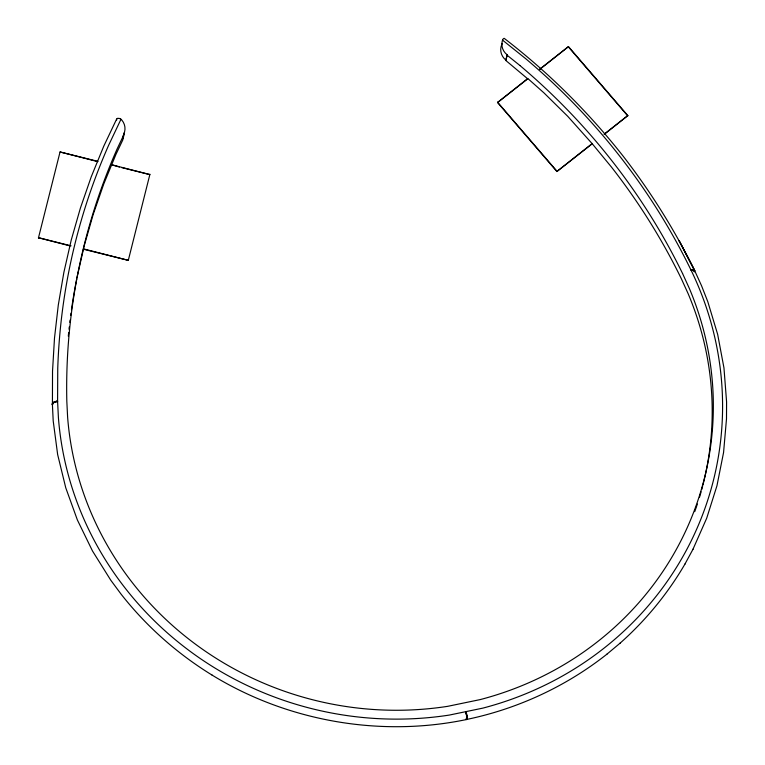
<?xml version="1.0" encoding="UTF-8"?>
<svg xmlns="http://www.w3.org/2000/svg" width="765" height="765" viewBox="0 0 765 765"><rect width="100%" height="100%" fill="white"/><g stroke="black" fill="none" stroke-linecap="round" stroke-linejoin="round"><path stroke-width="1.15" d="M57.585 400.965L53.168 402.629L52.383 403.671L52.422 404.637L53.407 402.457L57.595 401.405L53.971 402.352L52.383 404.111L53.206 420.941L57.652 454.592L65.771 487.841L77.389 519.99L92.498 550.991L110.791 580.243L121.176 594.262C146.354 626.334 177.327 653.75 212.068 675.084L212.115 675.113M56.275 401.281L53.407 402.457L52.374 404.465L52.383 403.671M465.837 719.454C468.247 718.861 466.325 714.558 466.411 711.966M53.416 402.677L52.422 404.408L52.527 371.13L54.497 338.053L58.303 304.977L63.877 272.35L71.231 240.076L80.401 208.08L91.245 176.782L103.801 146.105L116.643 119.044L117.571 118.326L119.302 118.412M53.674 402.734L55.004 401.682L57.585 401.185L58.408 417.652A333.406 318.326 12 0 0 449.351 715.065L482.811 708.132A333.406 318.326 12 0 0 691.044 270.131L692.88 269.49L694.467 270.208L701.543 285.747L707.797 301.687L717.656 334.353L723.967 367.927L726.587 401.902L726.501 418.828L723.566 452.507L716.939 485.813L706.697 518.211L692.947 549.327M466.526 717.168L466.985 717.436L465.962 712.062L466.975 717.082L466.172 719.607C379.851 737.498 287.181 721.194 212.068 675.084M52.383 403.882L52.422 404.637M466.765 717.809L466.803 719.291L466.153 719.482M694.457 270.6L694.4 271.585L694.467 270.208L679.081 240.64L694.572 270.408L693.635 269.567L694.639 270.533L694.515 271.384L694.266 271.805L694.668 270.676L693.845 269.624L690.843 269.72A657.556 627.807 12 0 0 525.938 58.886L502.557 40.143L502.787 39.608A11.456 0.746 -66.6 0 1 503.236 38.852L504.135 38.298C548.419 72.34 588.323 111.967 622.892 155.821L622.968 155.917C650.499 191.451 674.491 229.672 694.362 270.007L694.171 271.604M69.95 245.881L38.489 237.724L71.059 245.823M97.834 161.329L60.043 151.967L97.786 161.644M76.93 277.772L84.198 245.842L93.12 214.678L103.744 184.04L115.964 154.348L122.849 139.842L123.653 134.296A13.894 13.263 12 0 0 121.865 120.124L120.392 118.852M122.744 138.608L123.423 135.376M83.433 249.227L128.3 260.339L83.509 248.883M119.445 167.047L111.642 164.752L149.854 174.583L121.702 167.602M497.537 102.529L527.802 78.508L543.896 92.823L567.735 116.318L592.253 143.772L556.882 171.523L497.537 102.529L527.726 78.843L505.799 60.473L507.176 54.812A13.894 13.263 12 0 1 502.203 41.3L502.557 40.143M505.799 60.473L507.176 54.812M539.631 69.491L568.481 46.598L627.826 115.591L604.838 133.904M556.882 171.523L592.33 143.438M38.413 238.068L60.043 151.967M128.3 260.339L149.93 174.248M116.643 119.044L116.672 120.019M502.175 43.5L501.056 46.694A13.894 13.263 12 0 0 506.028 60.206M121.004 119.216L108.592 145.379A657.584 627.836 12 0 0 57.748 368.472L57.585 401.185L56.744 401.376M123.987 134.449L117.112 148.955A647.974 618.656 12 0 0 66.813 401.156L67.616 417.164A324.159 309.49 12 0 0 447.716 706.325L480.229 699.583A324.159 309.49 12 0 0 689.303 288.329L682.581 273.554M620.004 643.222L620.119 643.135C645.679 620.444 667.644 593.755 684.857 564.226L684.933 564.073M684.857 564.226L693.033 549.174M466.401 719.549L466.535 718.153M690.843 269.72L693.511 269.729L690.938 269.93L691.732 270.007M466.019 719.588C517.169 709.059 565.832 686.626 606.836 654.247L606.941 654.161M606.836 654.247L620.119 643.135M539.621 69.252L568.481 46.598M604.054 134.248L627.826 115.591M466.306 719.492L466.899 719.004M466.64 715.466L466.191 712.014L466.765 717.474M466.449 719.1L466.526 718.431M466.736 716.738L466.449 715.964M694.113 269.902L691.895 269.548M506.946 55.09L519.904 65.484M568.414 46.933L627.749 115.926M497.604 102.194L556.949 171.188M592.253 143.772L611.407 167.009A647.515 618.225 12 0 1 681.443 278.938L688.156 293.722A324.159 309.49 12 0 1 702.901 485.106M694.486 270.428L694.639 271.011M702.614 486.224A324.159 309.49 12 0 1 701.715 489.581M701.094 491.809A324.159 309.49 12 0 1 699.468 497.365M697.374 503.992A324.159 309.49 12 0 1 694.735 511.651M68.305 336.16A647.515 618.225 12 0 1 68.649 332.699M69.013 329.246A647.515 618.225 12 0 1 69.271 326.942M69.806 322.342A647.515 618.225 12 0 1 70.093 320.047M70.686 315.448A647.515 618.225 12 0 1 70.992 313.153M71.47 309.72A647.515 618.225 12 0 1 76.71 278.909M123.834 133.215A13.894 13.263 12 0 1 123.155 138.149M519.894 65.494A647.974 618.656 12 0 1 682.581 273.545M119.359 118.479A10.882 2.802 41.1 0 1 120.449 118.929"/></g></svg>
